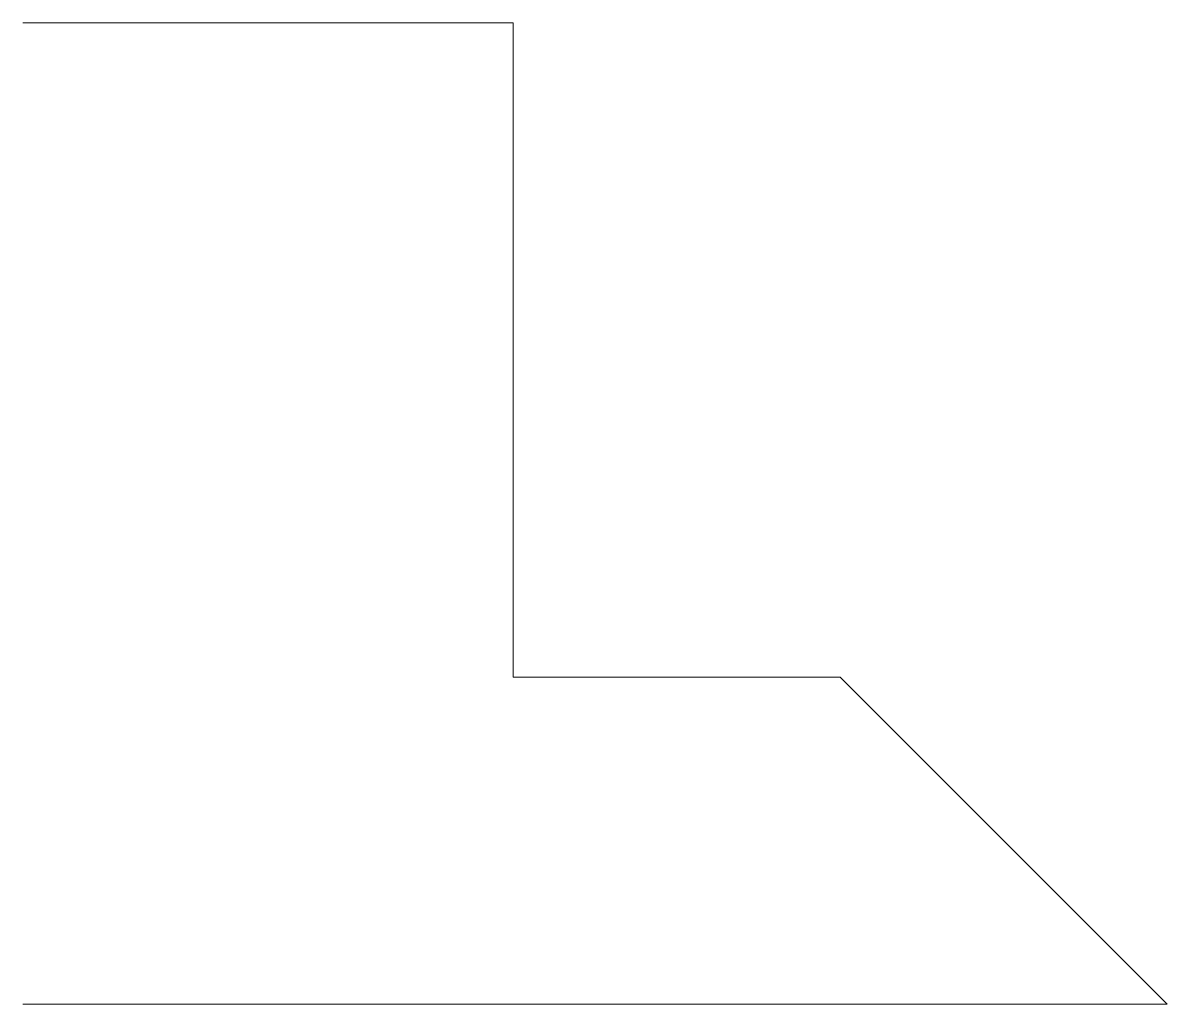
# Model space of a CAD drawing. Header units: millimetres. Extents: x 0 to 7, y 0 to 6.
import ezdxf

# ---------------------------------------------------------------- set-up
doc = ezdxf.new("R2010")
doc.units = ezdxf.units.MM
doc.layers.add('section', color=1, linetype='CONTINUOUS', lineweight=0)

msp = doc.modelspace()

# ---------------------------------------------------------------- linework, layer by layer
at = {"layer": 'section'}
for p, q in [((0, 6), (3, 6)), ((3, 6), (3, 2)), ((3, 2), (5, 2)), ((5, 2), (7, 0)), ((7, 0), (0, 0)), ((0, 0), (0, 0))]:
    msp.add_line(p, q, dxfattribs=at)

doc.saveas('drawing.dxf')
